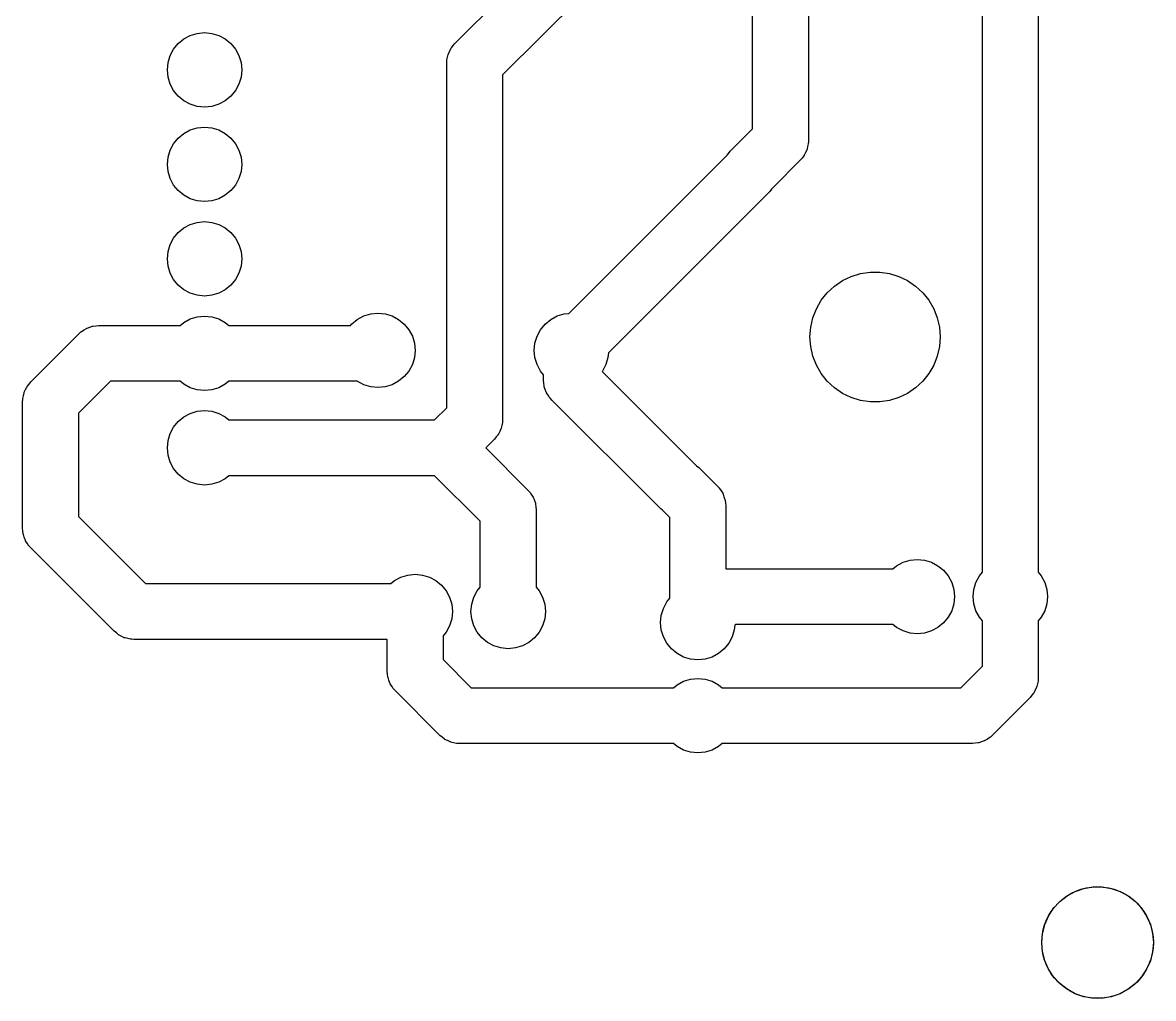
# Model space of a CAD drawing. Extents: x 170.5 to 229.5, y -99.5 to -40.5.
# Drawn here: x 199.11 to 229.5, y -99.5 to -73.27 of the extents above; entities that cross this region are included whole.
import ezdxf

# ---------------------------------------------------------------- set-up
doc = ezdxf.new("R2010")
doc.units = 0
doc.layers.add('BLACK', color=7, linetype='CONTINUOUS')

msp = doc.modelspace()

# ---------------------------------------------------------------- linework, layer by layer
at = {"layer": 'BLACK', "linetype": 'CONTINUOUS'}
for p, q in [((218.73, -76.1293), (218.73, -65.7148)), ((220.23, -65.7148), (220.23, -76.44)), ((226.405, -66.1549), (226.405, -88.0452)), ((224.905, -88.0452), (224.905, -66.4655)), ((210.73, -73.8297), (216.01, -68.5493)), ((217.29, -69.3903), (212.01, -74.6707)), ((203.805, -73.5592), (204, -73.54)), ((204, -73.54), (204.195, -73.5592)), ((203.169, -73.9844), (203.293, -73.8329)), ((203.293, -73.8329), (203.444, -73.7085)), ((203.444, -73.7085), (203.617, -73.6161)), ((203.617, -73.6161), (203.805, -73.5592)), ((204.195, -73.5592), (204.383, -73.6161)), ((204.383, -73.6161), (204.556, -73.7085)), ((204.556, -73.7085), (204.707, -73.8329)), ((204.707, -73.8329), (204.831, -73.9844)), ((210.682, -73.8895), (210.73, -73.8297)), ((203.076, -74.1573), (203.169, -73.9844)), ((204.831, -73.9844), (204.924, -74.1573)), ((210.533, -74.1987), (210.548, -74.1241)), ((210.548, -74.1241), (210.553, -74.1142)), ((210.553, -74.1142), (210.555, -74.1035)), ((210.555, -74.1035), (210.589, -74.0354)), ((210.589, -74.0354), (210.622, -73.9663)), ((210.622, -73.9663), (210.628, -73.9577)), ((210.628, -73.9577), (210.633, -73.9479)), ((210.633, -73.9479), (210.682, -73.8895)), ((203, -74.54), (203.019, -74.3449)), ((203.019, -74.3449), (203.076, -74.1573)), ((204.924, -74.1573), (204.981, -74.3449)), ((204.981, -74.3449), (205, -74.54)), ((210.51, -74.36), (210.513, -74.3055)), ((210.51, -83.6242), (210.51, -74.36)), ((210.513, -74.2946), (210.514, -74.2882)), ((210.513, -74.3055), (210.513, -74.2946)), ((210.514, -74.2882), (210.515, -74.2729)), ((210.515, -74.2729), (210.533, -74.1987)), ((203.019, -74.7351), (203, -74.54)), ((203.076, -74.9227), (203.019, -74.7351)), ((204.981, -74.7351), (204.924, -74.9227)), ((205, -74.54), (204.981, -74.7351)), ((212.01, -74.6707), (212.01, -83.9349)), ((203.169, -75.0956), (203.076, -74.9227)), ((204.924, -74.9227), (204.831, -75.0956)), ((203.293, -75.2471), (203.169, -75.0956)), ((203.444, -75.3715), (203.293, -75.2471)), ((204.707, -75.2471), (204.556, -75.3715)), ((204.831, -75.0956), (204.707, -75.2471)), ((203.617, -75.4639), (203.444, -75.3715)), ((203.805, -75.5208), (203.617, -75.4639)), ((204, -75.54), (203.805, -75.5208)), ((204.195, -75.5208), (204, -75.54)), ((204.383, -75.4639), (204.195, -75.5208)), ((204.556, -75.3715), (204.383, -75.4639)), ((203.293, -76.3729), (203.444, -76.2485)), ((203.444, -76.2485), (203.617, -76.1561)), ((203.617, -76.1561), (203.805, -76.0992)), ((203.805, -76.0992), (204, -76.08)), ((204, -76.08), (204.195, -76.0992)), ((204.195, -76.0992), (204.383, -76.1561)), ((204.383, -76.1561), (204.556, -76.2485)), ((204.556, -76.2485), (204.707, -76.3729)), ((218.13, -76.7297), (218.73, -76.1293)), ((203.076, -76.6973), (203.169, -76.5244)), ((203.169, -76.5244), (203.293, -76.3729)), ((204.707, -76.3729), (204.831, -76.5244)), ((204.831, -76.5244), (204.924, -76.6973)), ((220.225, -76.5271), (220.207, -76.6013)), ((220.226, -76.5118), (220.225, -76.5271)), ((220.227, -76.5054), (220.226, -76.5118)), ((220.23, -76.44), (220.227, -76.4945)), ((220.227, -76.4945), (220.227, -76.5054)), ((203, -77.08), (203.019, -76.8849)), ((203.019, -76.8849), (203.076, -76.6973)), ((204.924, -76.6973), (204.981, -76.8849)), ((204.981, -76.8849), (205, -77.08)), ((213.793, -81.0866), (218.043, -76.836)), ((218.043, -76.836), (218.082, -76.7895)), ((218.082, -76.7895), (218.13, -76.7297)), ((220.107, -76.8521), (220.058, -76.9105)), ((220.112, -76.8423), (220.107, -76.8521)), ((220.118, -76.8337), (220.112, -76.8423)), ((220.151, -76.7646), (220.118, -76.8337)), ((220.185, -76.6965), (220.151, -76.7646)), ((220.187, -76.6858), (220.185, -76.6965)), ((220.192, -76.6759), (220.187, -76.6858)), ((220.207, -76.6013), (220.192, -76.6759)), ((203.019, -77.2751), (203, -77.08)), ((205, -77.08), (204.981, -77.2751)), ((220.01, -76.9703), (219.277, -77.704)), ((220.058, -76.9105), (220.01, -76.9703)), ((203.076, -77.4627), (203.019, -77.2751)), ((203.169, -77.6356), (203.076, -77.4627)), ((204.924, -77.4627), (204.831, -77.6356)), ((204.981, -77.2751), (204.924, -77.4627)), ((203.293, -77.7871), (203.169, -77.6356)), ((203.444, -77.9115), (203.293, -77.7871)), ((204.707, -77.7871), (204.556, -77.9115)), ((204.831, -77.6356), (204.707, -77.7871)), ((219.238, -77.7505), (219.19, -77.8103)), ((219.277, -77.704), (219.238, -77.7505)), ((203.617, -78.0039), (203.444, -77.9115)), ((203.805, -78.0608), (203.617, -78.0039)), ((204, -78.08), (203.805, -78.0608)), ((204.195, -78.0608), (204, -78.08)), ((204.383, -78.0039), (204.195, -78.0608)), ((204.556, -77.9115), (204.383, -78.0039)), ((219.19, -77.8103), (214.853, -82.1473)), ((203.444, -78.7885), (203.617, -78.6961)), ((203.617, -78.6961), (203.805, -78.6392)), ((203.805, -78.6392), (204, -78.62)), ((204, -78.62), (204.195, -78.6392)), ((204.195, -78.6392), (204.383, -78.6961)), ((204.383, -78.6961), (204.556, -78.7885)), ((203.169, -79.0644), (203.293, -78.9129)), ((203.293, -78.9129), (203.444, -78.7885)), ((204.556, -78.7885), (204.707, -78.9129)), ((204.707, -78.9129), (204.831, -79.0644)), ((203.019, -79.4249), (203.076, -79.2373)), ((203.076, -79.2373), (203.169, -79.0644)), ((204.831, -79.0644), (204.924, -79.2373)), ((204.924, -79.2373), (204.981, -79.4249)), ((203, -79.62), (203.019, -79.4249)), ((203.019, -79.8151), (203, -79.62)), ((204.981, -79.4249), (205, -79.62)), ((205, -79.62), (204.981, -79.8151)), ((203.076, -80.0027), (203.019, -79.8151)), ((204.981, -79.8151), (204.924, -80.0027)), ((203.169, -80.1756), (203.076, -80.0027)), ((203.293, -80.3271), (203.169, -80.1756)), ((204.831, -80.1756), (204.707, -80.3271)), ((204.924, -80.0027), (204.831, -80.1756)), ((220.929, -80.3518), (221.145, -80.2045)), ((221.145, -80.2045), (221.381, -80.091)), ((221.381, -80.091), (221.631, -80.0139)), ((221.631, -80.0139), (221.889, -79.9749)), ((221.889, -79.9749), (222.151, -79.9749)), ((222.151, -79.9749), (222.409, -80.0139)), ((222.409, -80.0139), (222.659, -80.091)), ((222.659, -80.091), (222.895, -80.2045)), ((222.895, -80.2045), (223.111, -80.3518)), ((203.444, -80.4515), (203.293, -80.3271)), ((203.617, -80.5439), (203.444, -80.4515)), ((204.556, -80.4515), (204.383, -80.5439)), ((204.707, -80.3271), (204.556, -80.4515)), ((220.574, -80.7342), (220.737, -80.5297)), ((220.737, -80.5297), (220.929, -80.3518)), ((223.111, -80.3518), (223.303, -80.5297)), ((223.303, -80.5297), (223.466, -80.7342)), ((203.805, -80.6008), (203.617, -80.5439)), ((204, -80.62), (203.805, -80.6008)), ((204.195, -80.6008), (204, -80.62)), ((204.383, -80.5439), (204.195, -80.6008)), ((220.443, -80.9607), (220.574, -80.7342)), ((223.466, -80.7342), (223.597, -80.9607)), ((208.277, -81.1561), (208.465, -81.0992)), ((208.465, -81.0992), (208.66, -81.08)), ((208.66, -81.08), (208.855, -81.0992)), ((208.855, -81.0992), (209.043, -81.1561)), ((213.477, -81.1561), (213.665, -81.0992)), ((213.665, -81.0992), (213.793, -81.0866)), ((220.348, -81.2042), (220.443, -80.9607)), ((223.597, -80.9607), (223.692, -81.2042)), ((200.915, -81.4563), (200.987, -81.4302)), ((200.987, -81.4302), (200.998, -81.4289)), ((200.998, -81.4289), (201.008, -81.4255)), ((201.008, -81.4255), (201.084, -81.4188)), ((201.084, -81.4188), (201.16, -81.41)), ((201.16, -81.41), (203.345, -81.41)), ((203.345, -81.41), (203.444, -81.3285)), ((203.444, -81.3285), (203.617, -81.2361)), ((203.617, -81.2361), (203.805, -81.1792)), ((203.805, -81.1792), (204, -81.16)), ((204, -81.16), (204.195, -81.1792)), ((204.195, -81.1792), (204.383, -81.2361)), ((204.383, -81.2361), (204.556, -81.3285)), ((204.556, -81.3285), (204.655, -81.41)), ((204.655, -81.41), (207.922, -81.41)), ((207.922, -81.41), (207.953, -81.3729)), ((207.953, -81.3729), (208.104, -81.2485)), ((208.104, -81.2485), (208.277, -81.1561)), ((209.043, -81.1561), (209.216, -81.2485)), ((209.216, -81.2485), (209.367, -81.3729)), ((209.367, -81.3729), (209.491, -81.5244)), ((213.029, -81.5244), (213.153, -81.3729)), ((213.153, -81.3729), (213.304, -81.2485)), ((213.304, -81.2485), (213.477, -81.1561)), ((220.29, -81.4592), (220.348, -81.2042)), ((223.692, -81.2042), (223.75, -81.4592)), ((199.33, -82.9297), (200.63, -81.6297)), ((200.63, -81.6297), (200.67, -81.5934)), ((200.67, -81.5934), (200.678, -81.5855)), ((200.678, -81.5855), (200.683, -81.5819)), ((200.683, -81.5819), (200.695, -81.5717)), ((200.695, -81.5717), (200.76, -81.5317)), ((200.76, -81.5317), (200.823, -81.4898)), ((200.823, -81.4898), (200.834, -81.486)), ((200.834, -81.486), (200.843, -81.4803)), ((200.843, -81.4803), (200.915, -81.4563)), ((209.491, -81.5244), (209.584, -81.6973)), ((209.584, -81.6973), (209.641, -81.8849)), ((212.879, -81.8849), (212.936, -81.6973)), ((212.936, -81.6973), (213.029, -81.5244)), ((220.27, -81.72), (220.29, -81.4592)), ((220.29, -81.9808), (220.27, -81.72)), ((223.75, -81.4592), (223.77, -81.72)), ((223.77, -81.72), (223.75, -81.9808)), ((209.641, -81.8849), (209.66, -82.08)), ((212.86, -82.08), (212.879, -81.8849)), ((220.348, -82.2358), (220.29, -81.9808)), ((223.75, -81.9808), (223.692, -82.2358)), ((209.641, -82.2751), (209.584, -82.4627)), ((209.66, -82.08), (209.641, -82.2751)), ((212.879, -82.2751), (212.86, -82.08)), ((212.936, -82.4627), (212.879, -82.2751)), ((214.841, -82.2751), (214.784, -82.4627)), ((214.853, -82.1473), (214.841, -82.2751)), ((220.443, -82.4793), (220.348, -82.2358)), ((223.692, -82.2358), (223.597, -82.4793)), ((209.491, -82.6356), (209.367, -82.7871)), ((209.584, -82.4627), (209.491, -82.6356)), ((213.029, -82.6356), (212.936, -82.4627)), ((213.11, -82.7348), (213.029, -82.6356)), ((214.691, -82.6356), (214.682, -82.6467)), ((214.682, -82.6467), (217.179, -85.1434)), ((214.784, -82.4627), (214.691, -82.6356)), ((220.574, -82.7058), (220.443, -82.4793)), ((223.597, -82.4793), (223.466, -82.7058)), ((199.282, -82.9895), (199.33, -82.9297)), ((201.471, -82.91), (200.61, -83.7707)), ((203.345, -82.91), (201.471, -82.91)), ((203.444, -82.9915), (203.345, -82.91)), ((204.655, -82.91), (204.556, -82.9915)), ((208.103, -82.91), (204.655, -82.91)), ((208.104, -82.9115), (208.103, -82.91)), ((208.277, -83.0039), (208.104, -82.9115)), ((209.216, -82.9115), (209.043, -83.0039)), ((209.367, -82.7871), (209.216, -82.9115)), ((213.11, -82.8851), (213.11, -82.7348)), ((213.119, -82.9608), (213.11, -82.8851)), ((213.125, -83.0368), (213.119, -82.9608)), ((220.737, -82.9103), (220.574, -82.7058)), ((220.929, -83.0882), (220.737, -82.9103)), ((223.303, -82.9103), (223.111, -83.0882)), ((223.466, -82.7058), (223.303, -82.9103)), ((199.133, -83.2987), (199.148, -83.2241)), ((199.148, -83.2241), (199.153, -83.2142)), ((199.153, -83.2142), (199.155, -83.2035)), ((199.155, -83.2035), (199.189, -83.1354)), ((199.189, -83.1354), (199.222, -83.0663)), ((199.222, -83.0663), (199.228, -83.0577)), ((199.228, -83.0577), (199.233, -83.0479)), ((199.233, -83.0479), (199.282, -82.9895)), ((203.617, -83.0839), (203.444, -82.9915)), ((203.805, -83.1408), (203.617, -83.0839)), ((204, -83.16), (203.805, -83.1408)), ((204.195, -83.1408), (204, -83.16)), ((204.383, -83.0839), (204.195, -83.1408)), ((204.556, -82.9915), (204.383, -83.0839)), ((208.465, -83.0608), (208.277, -83.0039)), ((208.66, -83.08), (208.465, -83.0608)), ((208.855, -83.0608), (208.66, -83.08)), ((209.043, -83.0039), (208.855, -83.0608)), ((213.129, -83.0472), (213.125, -83.0368)), ((213.13, -83.0581), (213.129, -83.0472)), ((213.156, -83.1297), (213.13, -83.0581)), ((213.18, -83.2021), (213.156, -83.1297)), ((213.186, -83.2114), (213.18, -83.2021)), ((213.19, -83.2217), (213.186, -83.2114)), ((213.232, -83.2854), (213.19, -83.2217)), ((221.145, -83.2355), (220.929, -83.0882)), ((221.381, -83.349), (221.145, -83.2355)), ((222.895, -83.2355), (222.659, -83.349)), ((223.111, -83.0882), (222.895, -83.2355)), ((199.11, -83.46), (199.113, -83.4055)), ((199.11, -86.86), (199.11, -83.46)), ((199.113, -83.3946), (199.114, -83.3882)), ((199.113, -83.4055), (199.113, -83.3946)), ((199.114, -83.3882), (199.115, -83.3729)), ((199.115, -83.3729), (199.133, -83.2987)), ((213.272, -83.3503), (213.232, -83.2854)), ((213.282, -83.3617), (213.272, -83.3503)), ((213.285, -83.3672), (213.282, -83.3617)), ((213.293, -83.3747), (213.285, -83.3672)), ((213.33, -83.4154), (213.293, -83.3747)), ((216.205, -86.2903), (213.33, -83.4154)), ((221.631, -83.4261), (221.381, -83.349)), ((221.889, -83.4651), (221.631, -83.4261)), ((222.151, -83.4651), (221.889, -83.4651)), ((222.409, -83.4261), (222.151, -83.4651)), ((222.659, -83.349), (222.409, -83.4261)), ((200.61, -83.7707), (200.61, -86.5493)), ((203.293, -83.9929), (203.444, -83.8685)), ((203.444, -83.8685), (203.617, -83.7761)), ((203.617, -83.7761), (203.805, -83.7192)), ((203.805, -83.7192), (204, -83.7)), ((204, -83.7), (204.195, -83.7192)), ((204.195, -83.7192), (204.383, -83.7761)), ((204.383, -83.7761), (204.556, -83.8685)), ((204.556, -83.8685), (204.655, -83.95)), ((210.184, -83.95), (210.51, -83.6242)), ((203.076, -84.3173), (203.169, -84.1444)), ((203.169, -84.1444), (203.293, -83.9929)), ((204.655, -83.95), (210.184, -83.95)), ((211.972, -84.1708), (211.967, -84.1807)), ((211.987, -84.0962), (211.972, -84.1708)), ((212.005, -84.022), (211.987, -84.0962)), ((212.006, -84.0067), (212.005, -84.022)), ((212.007, -84.0003), (212.006, -84.0067)), ((212.01, -83.9349), (212.007, -83.9893)), ((212.007, -83.9893), (212.007, -84.0003)), ((203.019, -84.5049), (203.076, -84.3173)), ((211.79, -84.4652), (211.556, -84.7)), ((211.838, -84.4054), (211.79, -84.4652)), ((211.887, -84.347), (211.838, -84.4054)), ((211.892, -84.3372), (211.887, -84.347)), ((211.898, -84.3286), (211.892, -84.3372)), ((211.931, -84.2595), (211.898, -84.3286)), ((211.965, -84.1914), (211.931, -84.2595)), ((211.967, -84.1807), (211.965, -84.1914)), ((203, -84.7), (203.019, -84.5049)), ((203.019, -84.8951), (203, -84.7)), ((211.556, -84.7), (212.69, -85.8348)), ((203.076, -85.0827), (203.019, -84.8951)), ((203.169, -85.2556), (203.076, -85.0827)), ((203.293, -85.4071), (203.169, -85.2556)), ((217.179, -85.1434), (217.225, -85.1824)), ((217.225, -85.1824), (217.285, -85.2297)), ((217.285, -85.2297), (217.785, -85.7297)), ((203.444, -85.5315), (203.293, -85.4071)), ((203.617, -85.6239), (203.444, -85.5315)), ((203.805, -85.6808), (203.617, -85.6239)), ((204, -85.7), (203.805, -85.6808)), ((204.195, -85.6808), (204, -85.7)), ((204.383, -85.6239), (204.195, -85.6808)), ((204.556, -85.5315), (204.383, -85.6239)), ((204.655, -85.45), (204.556, -85.5315)), ((210.184, -85.45), (204.655, -85.45)), ((211.41, -86.6758), (210.184, -85.45)), ((212.69, -85.8348), (212.727, -85.8755)), ((212.727, -85.8755), (212.735, -85.883)), ((212.735, -85.883), (212.738, -85.8885)), ((212.738, -85.8885), (212.748, -85.8999)), ((212.748, -85.8999), (212.788, -85.9648)), ((212.788, -85.9648), (212.83, -86.0285)), ((217.785, -85.7297), (217.821, -85.7704)), ((217.821, -85.7704), (217.829, -85.7779)), ((217.829, -85.7779), (217.833, -85.7834)), ((217.833, -85.7834), (217.843, -85.7948)), ((217.843, -85.7948), (217.883, -85.8597)), ((217.883, -85.8597), (217.925, -85.9234)), ((217.925, -85.9234), (217.929, -85.9337)), ((217.929, -85.9337), (217.935, -85.943)), ((217.935, -85.943), (217.959, -86.0154)), ((212.83, -86.0285), (212.834, -86.0388)), ((212.834, -86.0388), (212.84, -86.0481)), ((212.84, -86.0481), (212.864, -86.1205)), ((212.864, -86.1205), (212.89, -86.1922)), ((212.89, -86.1922), (212.891, -86.203)), ((212.891, -86.203), (212.895, -86.2134)), ((212.895, -86.2134), (212.901, -86.2894)), ((212.901, -86.2894), (212.91, -86.3651)), ((216.264, -86.3376), (216.205, -86.2903)), ((217.959, -86.0154), (217.985, -86.087)), ((217.985, -86.087), (217.986, -86.0979)), ((217.986, -86.0979), (217.989, -86.1083)), ((217.989, -86.1083), (217.996, -86.1843)), ((217.996, -86.1843), (218.005, -86.26)), ((218.005, -86.26), (218.005, -87.95)), ((200.61, -86.5493), (202.411, -88.35)), ((212.91, -86.3651), (212.91, -88.4452)), ((216.311, -86.3766), (216.264, -86.3376)), ((216.505, -86.5707), (216.311, -86.3766)), ((216.505, -88.7452), (216.505, -86.5707)), ((199.119, -86.9357), (199.11, -86.86)), ((211.41, -88.4452), (211.41, -86.6758)), ((199.125, -87.0117), (199.119, -86.9357)), ((199.129, -87.0221), (199.125, -87.0117)), ((199.13, -87.033), (199.129, -87.0221)), ((199.156, -87.1046), (199.13, -87.033)), ((199.18, -87.177), (199.156, -87.1046)), ((199.186, -87.1863), (199.18, -87.177)), ((199.19, -87.1966), (199.186, -87.1863)), ((199.232, -87.2603), (199.19, -87.1966)), ((199.272, -87.3252), (199.232, -87.2603)), ((199.282, -87.3366), (199.272, -87.3252)), ((199.285, -87.3421), (199.282, -87.3366)), ((199.293, -87.3496), (199.285, -87.3421)), ((199.33, -87.3903), (199.293, -87.3496)), ((201.57, -89.6303), (199.33, -87.3903)), ((222.599, -87.8685), (222.772, -87.7761)), ((222.772, -87.7761), (222.96, -87.7192)), ((222.96, -87.7192), (223.155, -87.7)), ((223.155, -87.7), (223.35, -87.7192)), ((223.35, -87.7192), (223.538, -87.7761)), ((223.538, -87.7761), (223.71, -87.8685)), ((209.277, -88.1761), (209.465, -88.1192)), ((209.465, -88.1192), (209.66, -88.1)), ((209.66, -88.1), (209.855, -88.1192)), ((209.855, -88.1192), (210.043, -88.1761)), ((218.005, -87.95), (222.5, -87.95)), ((222.5, -87.95), (222.599, -87.8685)), ((223.71, -87.8685), (223.862, -87.9929)), ((223.862, -87.9929), (223.986, -88.1444)), ((224.823, -88.1444), (224.905, -88.0452)), ((226.405, -88.0452), (226.486, -88.1444)), ((202.411, -88.35), (209.005, -88.35)), ((209.005, -88.35), (209.104, -88.2685)), ((209.104, -88.2685), (209.277, -88.1761)), ((210.043, -88.1761), (210.216, -88.2685)), ((210.216, -88.2685), (210.367, -88.3929)), ((210.367, -88.3929), (210.491, -88.5444)), ((223.986, -88.1444), (224.079, -88.3173)), ((224.079, -88.3173), (224.136, -88.5049)), ((224.674, -88.5049), (224.731, -88.3173)), ((224.731, -88.3173), (224.823, -88.1444)), ((226.486, -88.1444), (226.579, -88.3173)), ((226.579, -88.3173), (226.636, -88.5049)), ((210.491, -88.5444), (210.584, -88.7173)), ((210.584, -88.7173), (210.641, -88.9049)), ((211.179, -88.9049), (211.236, -88.7173)), ((211.236, -88.7173), (211.329, -88.5444)), ((211.329, -88.5444), (211.41, -88.4452)), ((212.91, -88.4452), (212.991, -88.5444)), ((212.991, -88.5444), (213.084, -88.7173)), ((213.084, -88.7173), (213.141, -88.9049)), ((224.136, -88.5049), (224.155, -88.7)), ((224.155, -88.7), (224.136, -88.8951)), ((224.655, -88.7), (224.674, -88.5049)), ((224.674, -88.8951), (224.655, -88.7)), ((226.636, -88.5049), (226.655, -88.7)), ((226.655, -88.7), (226.636, -88.8951)), ((210.641, -88.9049), (210.66, -89.1)), ((211.16, -89.1), (211.179, -88.9049)), ((213.141, -88.9049), (213.16, -89.1)), ((216.274, -89.2049), (216.331, -89.0173)), ((216.331, -89.0173), (216.423, -88.8444)), ((216.423, -88.8444), (216.505, -88.7452)), ((224.136, -88.8951), (224.079, -89.0827)), ((224.731, -89.0827), (224.674, -88.8951)), ((226.636, -88.8951), (226.579, -89.0827)), ((210.641, -89.2951), (210.584, -89.4827)), ((210.66, -89.1), (210.641, -89.2951)), ((211.179, -89.2951), (211.16, -89.1)), ((211.236, -89.4827), (211.179, -89.2951)), ((213.141, -89.2951), (213.084, -89.4827)), ((213.16, -89.1), (213.141, -89.2951)), ((216.255, -89.4), (216.274, -89.2049)), ((223.986, -89.2556), (223.862, -89.4071)), ((224.079, -89.0827), (223.986, -89.2556)), ((224.823, -89.2556), (224.731, -89.0827)), ((224.905, -89.3548), (224.823, -89.2556)), ((226.486, -89.2556), (226.405, -89.3548)), ((226.579, -89.0827), (226.486, -89.2556)), ((201.629, -89.6776), (201.57, -89.6303)), ((210.584, -89.4827), (210.491, -89.6556)), ((211.329, -89.6556), (211.236, -89.4827)), ((213.084, -89.4827), (212.991, -89.6556)), ((216.274, -89.5951), (216.255, -89.4)), ((216.331, -89.7827), (216.274, -89.5951)), ((218.236, -89.5951), (218.179, -89.7827)), ((218.248, -89.4673), (218.236, -89.5951)), ((218.266, -89.45), (218.248, -89.4673)), ((222.5, -89.45), (218.266, -89.45)), ((222.599, -89.5315), (222.5, -89.45)), ((222.772, -89.6239), (222.599, -89.5315)), ((222.96, -89.6808), (222.772, -89.6239)), ((223.538, -89.6239), (223.35, -89.6808)), ((223.71, -89.5315), (223.538, -89.6239)), ((223.862, -89.4071), (223.71, -89.5315)), ((224.905, -90.5719), (224.905, -89.3548)), ((226.405, -89.3548), (226.405, -90.8826)), ((201.688, -89.7266), (201.629, -89.6776)), ((201.698, -89.7315), (201.688, -89.7266)), ((201.706, -89.7383), (201.698, -89.7315)), ((201.775, -89.7706), (201.706, -89.7383)), ((201.843, -89.8048), (201.775, -89.7706)), ((201.854, -89.8073), (201.843, -89.8048)), ((201.864, -89.8119), (201.854, -89.8073)), ((201.939, -89.8273), (201.864, -89.8119)), ((202.013, -89.8449), (201.939, -89.8273)), ((202.028, -89.8458), (202.013, -89.8449)), ((202.035, -89.8471), (202.028, -89.8458)), ((202.046, -89.8468), (202.035, -89.8471)), ((202.1, -89.85), (202.046, -89.8468)), ((208.91, -89.85), (202.1, -89.85)), ((208.91, -90.7051), (208.91, -89.85)), ((210.491, -89.6556), (210.41, -89.7548)), ((210.41, -89.7548), (210.41, -90.3945)), ((211.453, -89.8071), (211.329, -89.6556)), ((211.604, -89.9315), (211.453, -89.8071)), ((211.777, -90.0239), (211.604, -89.9315)), ((212.716, -89.9315), (212.543, -90.0239)), ((212.867, -89.8071), (212.716, -89.9315)), ((212.991, -89.6556), (212.867, -89.8071)), ((216.423, -89.9556), (216.331, -89.7827)), ((218.179, -89.7827), (218.086, -89.9556)), ((223.155, -89.7), (222.96, -89.6808)), ((223.35, -89.6808), (223.155, -89.7)), ((211.965, -90.0808), (211.777, -90.0239)), ((212.16, -90.1), (211.965, -90.0808)), ((212.355, -90.0808), (212.16, -90.1)), ((212.543, -90.0239), (212.355, -90.0808)), ((216.548, -90.1071), (216.423, -89.9556)), ((216.699, -90.2315), (216.548, -90.1071)), ((216.872, -90.3239), (216.699, -90.2315)), ((217.81, -90.2315), (217.638, -90.3239)), ((217.962, -90.1071), (217.81, -90.2315)), ((218.086, -89.9556), (217.962, -90.1071)), ((210.41, -90.3945), (211.166, -91.15)), ((217.06, -90.3808), (216.872, -90.3239)), ((217.255, -90.4), (217.06, -90.3808)), ((217.45, -90.3808), (217.255, -90.4)), ((217.638, -90.3239), (217.45, -90.3808)), ((208.919, -90.7808), (208.91, -90.7051)), ((208.925, -90.8568), (208.919, -90.7808)), ((208.929, -90.8672), (208.925, -90.8568)), ((224.327, -91.15), (224.905, -90.5719)), ((208.93, -90.8781), (208.929, -90.8672)), ((208.956, -90.9497), (208.93, -90.8781)), ((208.98, -91.0221), (208.956, -90.9497)), ((208.986, -91.0314), (208.98, -91.0221)), ((208.99, -91.0417), (208.986, -91.0314)), ((209.032, -91.1054), (208.99, -91.0417)), ((209.072, -91.1703), (209.032, -91.1054)), ((211.166, -91.15), (216.6, -91.15)), ((216.6, -91.15), (216.699, -91.0685)), ((216.699, -91.0685), (216.872, -90.9761)), ((216.872, -90.9761), (217.06, -90.9192)), ((217.06, -90.9192), (217.255, -90.9)), ((217.255, -90.9), (217.45, -90.9192)), ((217.45, -90.9192), (217.638, -90.9761)), ((217.638, -90.9761), (217.81, -91.0685)), ((217.81, -91.0685), (217.91, -91.15)), ((217.91, -91.15), (224.327, -91.15)), ((226.36, -91.1391), (226.325, -91.2072)), ((226.362, -91.1284), (226.36, -91.1391)), ((226.367, -91.1185), (226.362, -91.1284)), ((226.382, -91.0438), (226.367, -91.1185)), ((226.4, -90.9696), (226.382, -91.0438)), ((226.401, -90.9543), (226.4, -90.9696)), ((226.402, -90.9479), (226.401, -90.9543)), ((226.405, -90.8826), (226.402, -90.937)), ((226.402, -90.937), (226.402, -90.9479)), ((209.082, -91.1817), (209.072, -91.1703)), ((209.085, -91.1872), (209.082, -91.1817)), ((209.093, -91.1947), (209.085, -91.1872)), ((209.13, -91.2354), (209.093, -91.1947)), ((210.325, -92.4303), (209.13, -91.2354)), ((226.185, -91.4129), (225.168, -92.4303)), ((226.233, -91.3531), (226.185, -91.4129)), ((226.282, -91.2947), (226.233, -91.3531)), ((226.286, -91.2849), (226.282, -91.2947)), ((226.293, -91.2763), (226.286, -91.2849)), ((226.325, -91.2072), (226.293, -91.2763)), ((210.384, -92.4776), (210.325, -92.4303)), ((210.443, -92.5266), (210.384, -92.4776)), ((210.453, -92.5315), (210.443, -92.5266)), ((210.461, -92.5383), (210.453, -92.5315)), ((210.53, -92.5706), (210.461, -92.5383)), ((210.598, -92.6048), (210.53, -92.5706)), ((210.609, -92.6073), (210.598, -92.6048)), ((210.619, -92.6119), (210.609, -92.6073)), ((210.694, -92.6273), (210.619, -92.6119)), ((210.768, -92.6449), (210.694, -92.6273)), ((210.783, -92.6458), (210.768, -92.6449)), ((210.79, -92.6471), (210.783, -92.6458)), ((210.8, -92.6468), (210.79, -92.6471)), ((210.855, -92.65), (210.8, -92.6468)), ((216.6, -92.65), (210.855, -92.65)), ((216.699, -92.7315), (216.6, -92.65)), ((217.91, -92.65), (217.81, -92.7315)), ((224.637, -92.65), (217.91, -92.65)), ((224.713, -92.6411), (224.637, -92.65)), ((224.789, -92.6345), (224.713, -92.6411)), ((224.8, -92.6311), (224.789, -92.6345)), ((224.81, -92.6298), (224.8, -92.6311)), ((224.882, -92.6037), (224.81, -92.6298)), ((224.954, -92.5797), (224.882, -92.6037)), ((224.964, -92.574), (224.954, -92.5797)), ((224.974, -92.5702), (224.964, -92.574)), ((225.038, -92.5283), (224.974, -92.5702)), ((225.103, -92.4883), (225.038, -92.5283)), ((225.114, -92.4781), (225.103, -92.4883)), ((225.12, -92.4745), (225.114, -92.4781)), ((225.127, -92.4666), (225.12, -92.4745)), ((225.168, -92.4303), (225.127, -92.4666)), ((216.872, -92.8239), (216.699, -92.7315)), ((217.06, -92.8808), (216.872, -92.8239)), ((217.255, -92.9), (217.06, -92.8808)), ((217.45, -92.8808), (217.255, -92.9)), ((217.638, -92.8239), (217.45, -92.8808)), ((217.81, -92.7315), (217.638, -92.8239)), ((227.18, -96.7442), (227.397, -96.6263)), ((227.397, -96.6263), (227.632, -96.5459)), ((227.632, -96.5459), (227.876, -96.5051)), ((227.876, -96.5051), (228.124, -96.5051)), ((228.124, -96.5051), (228.368, -96.5459)), ((228.368, -96.5459), (228.603, -96.6263)), ((228.603, -96.6263), (228.82, -96.7442)), ((226.816, -97.0787), (226.984, -96.8964)), ((226.984, -96.8964), (227.18, -96.7442)), ((228.82, -96.7442), (229.016, -96.8964)), ((229.016, -96.8964), (229.184, -97.0787)), ((226.681, -97.2861), (226.816, -97.0787)), ((229.184, -97.0787), (229.319, -97.2861)), ((226.52, -97.7531), (226.581, -97.513)), ((226.581, -97.513), (226.681, -97.2861)), ((229.319, -97.2861), (229.419, -97.513)), ((229.419, -97.513), (229.48, -97.7531)), ((226.5, -98), (226.52, -97.7531)), ((229.48, -97.7531), (229.5, -98)), ((226.52, -98.2469), (226.5, -98)), ((229.5, -98), (229.48, -98.2469)), ((226.581, -98.487), (226.52, -98.2469)), ((229.48, -98.2469), (229.419, -98.487)), ((226.681, -98.7139), (226.581, -98.487)), ((226.816, -98.9213), (226.681, -98.7139)), ((229.319, -98.7139), (229.184, -98.9213)), ((229.419, -98.487), (229.319, -98.7139)), ((226.984, -99.1036), (226.816, -98.9213)), ((229.184, -98.9213), (229.016, -99.1036)), ((227.18, -99.2557), (226.984, -99.1036)), ((227.397, -99.3737), (227.18, -99.2557)), ((227.632, -99.4541), (227.397, -99.3737)), ((228.603, -99.3737), (228.368, -99.4541)), ((228.82, -99.2557), (228.603, -99.3737)), ((229.016, -99.1036), (228.82, -99.2557)), ((227.876, -99.4949), (227.632, -99.4541)), ((228.124, -99.4949), (227.876, -99.4949)), ((228.368, -99.4541), (228.124, -99.4949))]:
    msp.add_line(p, q, dxfattribs=at)
at = {"layer": 'BLACK'}
msp.add_circle((228, -98), 1.5, dxfattribs=at)

doc.saveas('drawing.dxf')
